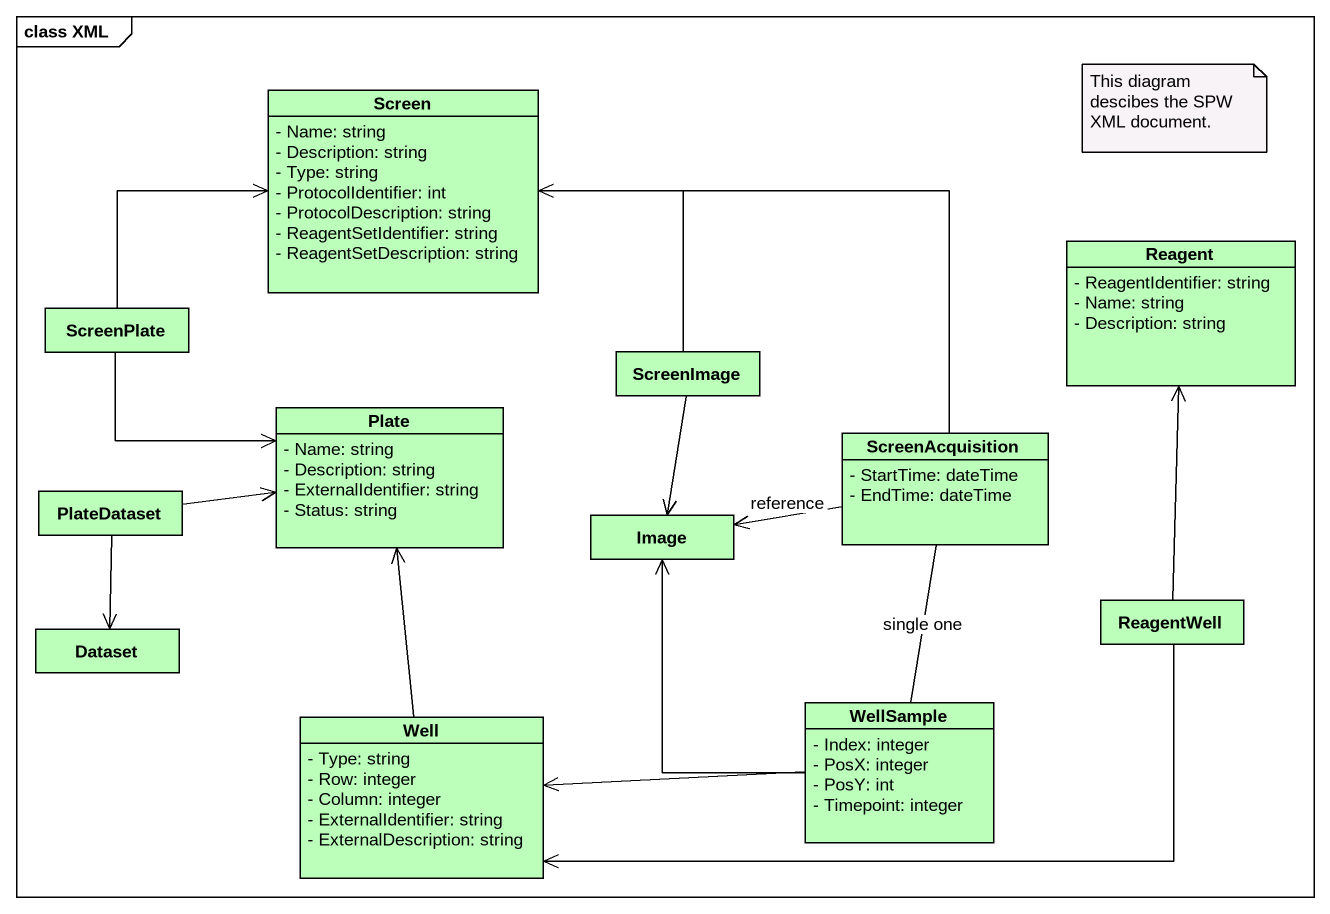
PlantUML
@startuml
mainframe class XML
hide circle
hide empty members
skinparam classAttributeIconSize 0
class Screen #BBFFBB {
  - Name: string
  - Description: string
  - Type: string
  - ProtocolIdentifier: int
  - ProtocolDescription: string
  - ReagentSetIdentifier: string
  - ReagentSetDescription: string
}
class Reagent #BBFFBB {
  - ReagentIdentifier: string
  - Name: string
  - Description: string
}
class ScreenPlate #BBFFBB
class ScreenImage #BBFFBB
class Plate #BBFFBB {
  - Name: string
  - Description: string
  - ExternalIdentifier: string
  - Status: string
}
class ScreenAcquisition #BBFFBB {
  - StartTime: dateTime
  - EndTime: dateTime
}
class PlateDataset #BBFFBB
class Image #BBFFBB
class Dataset #BBFFBB
class ReagentWell #BBFFBB
class Well #BBFFBB {
  - Type: string
  - Row: integer
  - Column: integer
  - ExternalIdentifier: string
  - ExternalDescription: string
}
class WellSample #BBFFBB {
  - Index: integer
  - PosX: integer
  - PosY: int
  - Timepoint: integer
}
ScreenPlate -right-> Screen
ScreenPlate -right-> Plate
ScreenImage -up-> Screen
ScreenImage --> Image
ScreenAcquisition -left- Screen
ScreenAcquisition -left-> Image : reference
PlateDataset -right-> Plate
PlateDataset --> Dataset
ReagentWell -up-> Reagent
ReagentWell -left-> Well
Well -up-> Plate
WellSample -up- ScreenAcquisition : single one
WellSample -up-> Image
WellSample -left-> Well
note as N1
  This diagram descibes the SPW XML document.
end note
@enduml
